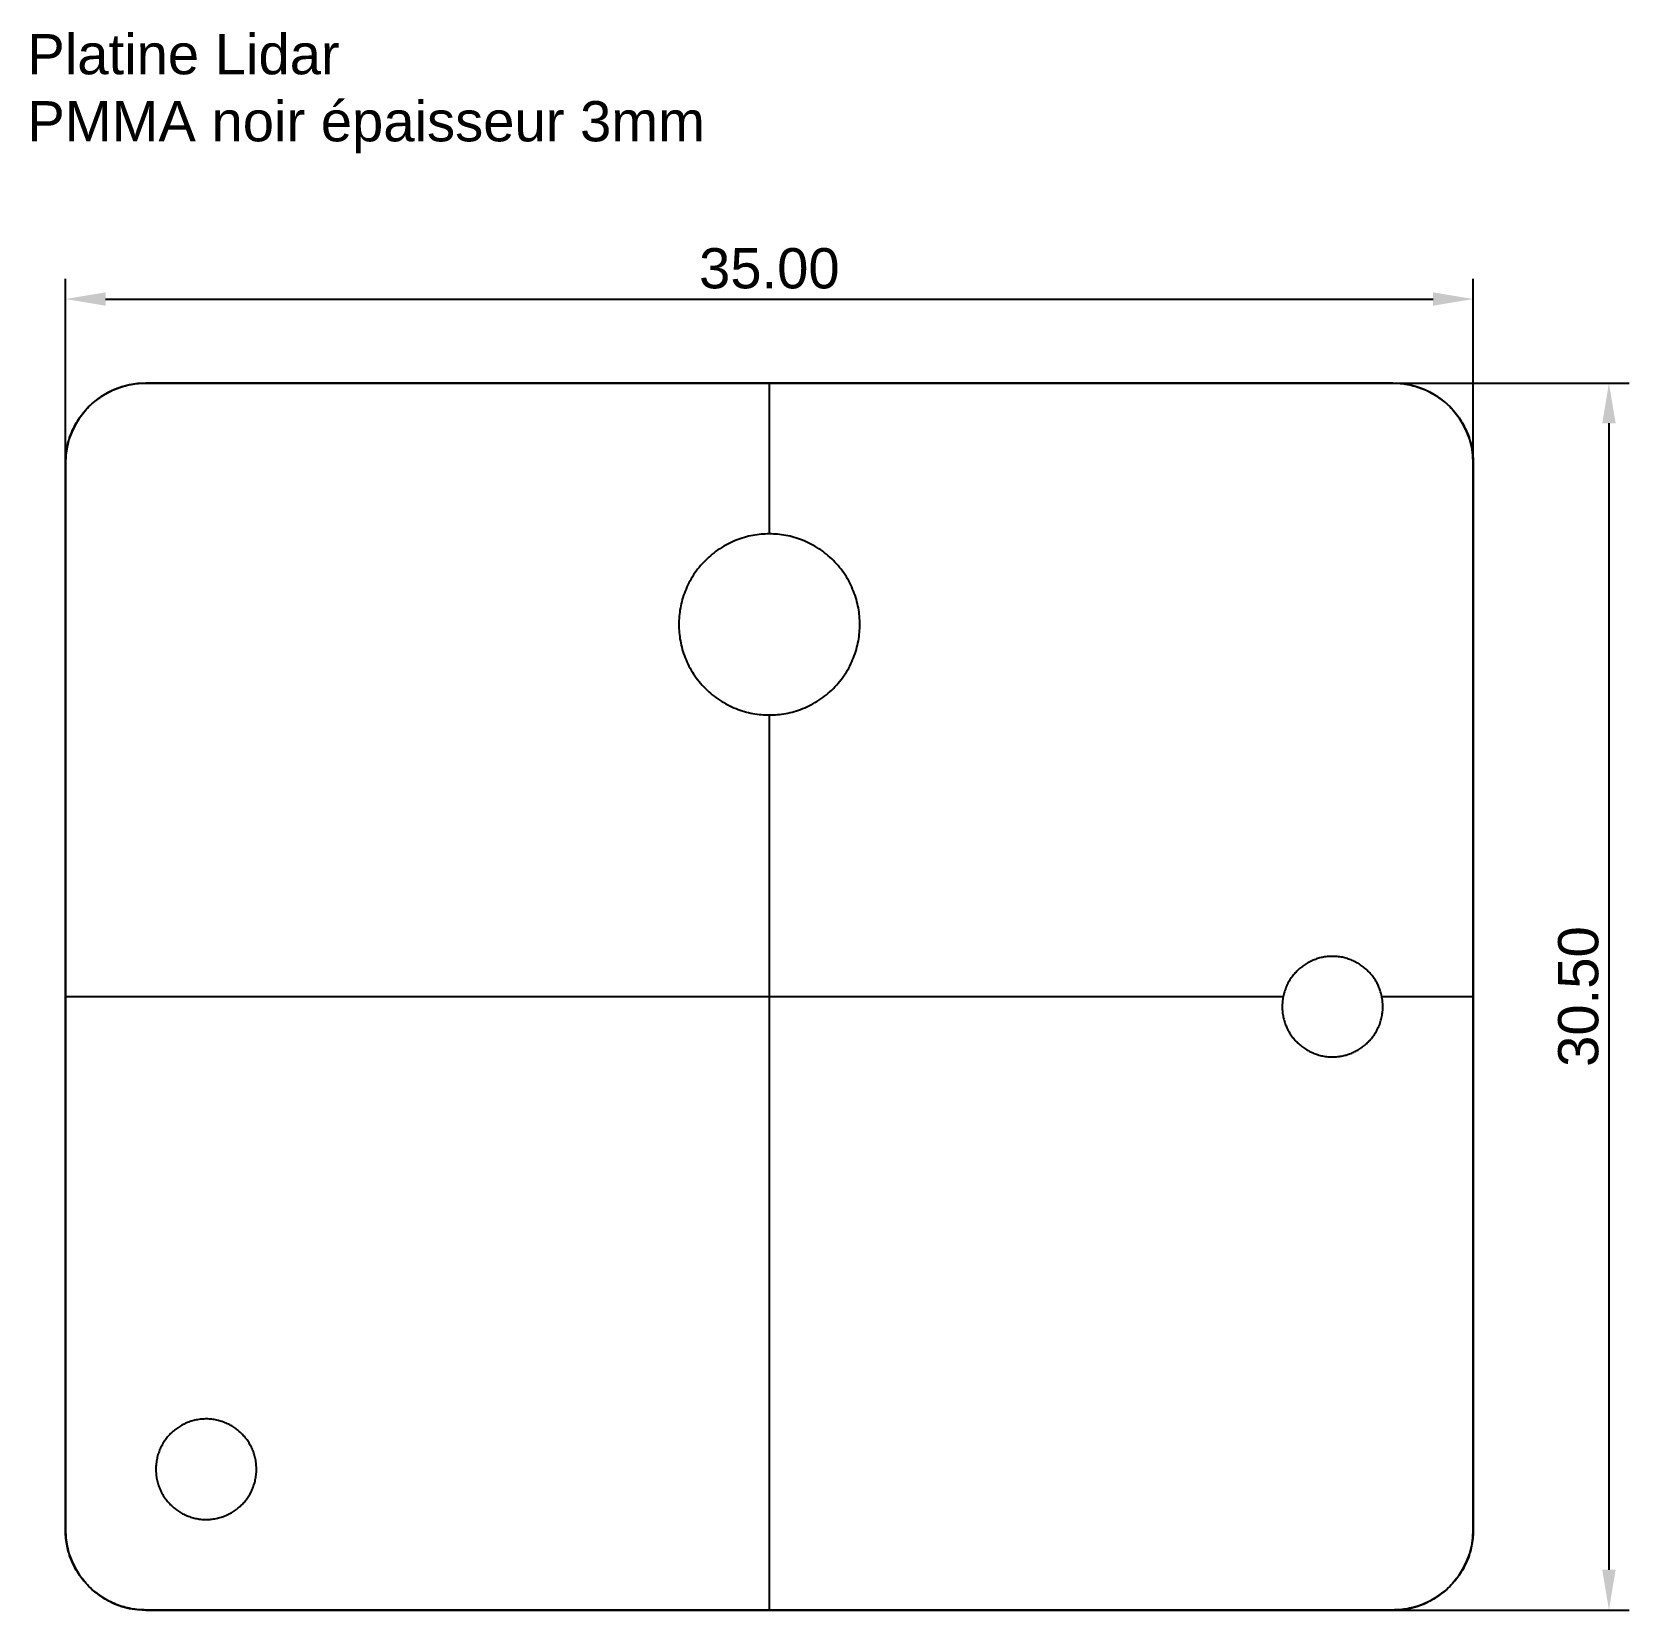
# Model space of a CAD drawing. Header units: millimetres. Extents: x -2177.2 to -2137.5, y -14.9 to 24.4.
import ezdxf

# ---------------------------------------------------------------- set-up
doc = ezdxf.new("R2010")
doc.units = ezdxf.units.MM
doc.layers.add('Platine', color=178, linetype='Continuous', true_color=0x000000)
doc.styles.add('Helvetica Neue Regular', font='HelveticaNeue.ttc')
doc.dimstyles.new('Défaut', dxfattribs={"dimtxt": 1, "dimasz": 1, "dimexe": 0.5, "dimexo": 0.5, "dimgap": 0.25, "dimtad": 1, "dimtoh": 1, "dimzin": 1, "dimdsep": 46, "dimtxsty": 'Helvetica Neue Regular', "dimcen": 0.5, "dimazin": 1, "dimtfac": 1, "dimtdec": 4, "dimtix": 1, "dimtofl": 0, "dimtmove": 1, "dimatfit": 3, "dimfxl": 1, "dimtolj": 1, "dimtzin": 1, "dimarcsym": 0})

# ---------------------------------------------------------------- blocks, each defined once
blk = doc.blocks.new('*D1')
at = {"layer": 'Defpoints', "color": 0}
for p in [(-2156.252, 15.641), (-2156.252, -14.859), (-2137.957, -14.859)]:
    blk.add_point(p, dxfattribs=at)
at = {"layer": 'Platine', "color": 0, "lineweight": -2}
for p, q in [((-2155.752, 15.641), (-2137.457, 15.641)), ((-2137.957, 14.641), (-2137.957, -13.859)), ((-2155.752, -14.859), (-2137.457, -14.859))]:
    blk.add_line(p, q, dxfattribs=at)
at = {"layer": 'Platine', "color": 0}
for points in [[(-2137.79, 14.641), (-2138.123, 14.641), (-2137.957, 15.641)], [(-2138.123, -13.859), (-2137.79, -13.859), (-2137.957, -14.859)]]:
    blk.add_solid(points, dxfattribs=at)
at = {"layer": 'Platine', "color": 0, "insert": (-2138.714, 0.391), "char_height": 1, "attachment_point": 5, "rotation": 90, "style": 'Helvetica Neue Regular'}
blk.add_mtext('\\A1;30.50', dxfattribs=at)
blk = doc.blocks.new('*D2')
at = {"layer": 'Defpoints', "color": 0}
for p in [(-2141.328, 17.73), (-2176.328, 1.27), (-2141.328, 1.27)]:
    blk.add_point(p, dxfattribs=at)
at = {"layer": 'Platine', "color": 0, "lineweight": -2}
for p, q in [((-2176.328, 1.77), (-2176.328, 18.23)), ((-2141.328, 1.77), (-2141.328, 18.23)), ((-2175.328, 17.73), (-2142.328, 17.73))]:
    blk.add_line(p, q, dxfattribs=at)
at = {"layer": 'Platine', "color": 0}
for points in [[(-2175.328, 17.897), (-2175.328, 17.564), (-2176.328, 17.73)], [(-2142.328, 17.564), (-2142.328, 17.897), (-2141.328, 17.73)]]:
    blk.add_solid(points, dxfattribs=at)
at = {"layer": 'Platine', "color": 0, "insert": (-2158.828, 18.488), "char_height": 1, "attachment_point": 5, "style": 'Helvetica Neue Regular'}
blk.add_mtext('\\A1;35.00', dxfattribs=at)

msp = doc.modelspace()

# ---------------------------------------------------------------- linework, layer by layer
at = {"layer": 'Platine'}
for p, q in [((-2174.328, 15.641, 406.819), (-2143.328, 15.641, 406.819)), ((-2158.828, 11.891, 405.319), (-2158.828, 15.641, 405.319)), ((-2158.828, 15.641, 405.319), (-2158.828, 15.641, 408.319)), ((-2158.828, 11.891, 408.319), (-2158.828, 15.641, 408.319)), ((-2176.328, -12.859, 406.819), (-2176.328, 13.641, 406.819)), ((-2141.328, 13.641, 406.819), (-2141.328, -12.859, 406.819)), ((-2158.828, -14.859, 405.319), (-2158.828, 7.391, 405.319)), ((-2158.828, -14.859, 408.319), (-2158.828, 7.391, 408.319)), ((-2176.328, 0.391, 405.319), (-2146.053, 0.391, 405.319)), ((-2176.328, 0.391, 405.319), (-2176.328, 0.391, 408.319)), ((-2176.328, 0.391, 408.319), (-2146.053, 0.391, 408.319)), ((-2143.604, 0.391, 405.319), (-2141.328, 0.391, 405.319)), ((-2143.604, 0.391, 408.319), (-2141.328, 0.391, 408.319)), ((-2141.328, 0.391, 405.319), (-2141.328, 0.391, 408.319)), ((-2143.328, -14.859, 406.819), (-2174.328, -14.859, 406.819)), ((-2158.828, -14.859, 405.319), (-2158.828, -14.859, 408.319))]:
    msp.add_line(p, q, dxfattribs=at)
for centre, start, end in [((-2174.328, 13.641, 405.319), 90, 180), ((-2174.328, 13.641, 408.319), 90, 180), ((-2143.328, 13.641, 405.319), 360, 90), ((-2143.328, 13.641, 408.319), 360, 90), ((-2174.328, -12.859, 405.319), 180, 270), ((-2174.328, -12.859, 408.319), 180, 270), ((-2143.328, -12.859, 405.319), 270, 0), ((-2143.328, -12.859, 408.319), 270, 0)]:
    msp.add_arc(centre, 2, start, end, dxfattribs=at)
for points in [[(-2176.328, 13.641, 406.819), (-2176.328, 15.641, 406.819), (-2174.328, 15.641, 406.819)], [(-2143.328, 15.641, 406.819), (-2141.328, 15.641, 406.819), (-2141.328, 13.641, 406.819)], [(-2174.328, -14.859, 406.819), (-2176.328, -14.859, 406.819), (-2176.328, -12.859, 406.819)], [(-2141.328, -12.859, 406.819), (-2141.328, -14.859, 406.819), (-2143.328, -14.859, 406.819)]]:
    msp.add_rational_spline(points, [1, 0.707106781187, 1], degree=2, dxfattribs=at)
for points in [[(-2143.328, 15.641, 405.319), (-2158.828, 15.641, 405.319), (-2174.328, 15.641, 405.319)], [(-2143.328, 15.641, 408.319), (-2158.828, 15.641, 408.319), (-2174.328, 15.641, 408.319)], [(-2174.328, 15.641, 408.319), (-2174.328, 15.641, 406.819), (-2174.328, 15.641, 405.319)], [(-2143.328, 15.641, 408.319), (-2143.328, 15.641, 406.819), (-2143.328, 15.641, 405.319)], [(-2175.743, 15.055, 405.319), (-2175.743, 15.055, 406.819), (-2175.743, 15.055, 408.319)], [(-2141.914, 15.055, 405.319), (-2141.914, 15.055, 406.819), (-2141.914, 15.055, 408.319)], [(-2176.328, 13.641, 405.319), (-2176.328, 0.391, 405.319), (-2176.328, -12.859, 405.319)], [(-2176.328, 13.641, 408.319), (-2176.328, 13.641, 406.819), (-2176.328, 13.641, 405.319)], [(-2176.328, 13.641, 408.319), (-2176.328, 0.391, 408.319), (-2176.328, -12.859, 408.319)], [(-2141.328, -12.859, 405.319), (-2141.328, 0.391, 405.319), (-2141.328, 13.641, 405.319)], [(-2141.328, -12.859, 408.319), (-2141.328, 0.391, 408.319), (-2141.328, 13.641, 408.319)], [(-2141.328, 13.641, 408.319), (-2141.328, 13.641, 406.819), (-2141.328, 13.641, 405.319)], [(-2158.828, 11.891, 408.319), (-2158.828, 11.891, 406.819), (-2158.828, 11.891, 405.319)], [(-2161.078, 9.641, 408.319), (-2161.078, 9.641, 406.819), (-2161.078, 9.641, 405.319)], [(-2156.578, 9.641, 408.319), (-2156.578, 9.641, 406.819), (-2156.578, 9.641, 405.319)], [(-2158.828, 7.391, 408.319), (-2158.828, 7.391, 406.819), (-2158.828, 7.391, 405.319)], [(-2145.41, 1.247, 408.319), (-2145.41, 1.247, 406.819), (-2145.41, 1.247, 405.319)], [(-2143.722, 0.722, 408.319), (-2143.722, 0.722, 406.819), (-2143.722, 0.722, 405.319)], [(-2145.935, -0.441, 408.319), (-2145.935, -0.441, 406.819), (-2145.935, -0.441, 405.319)], [(-2144.247, -0.966, 408.319), (-2144.247, -0.966, 406.819), (-2144.247, -0.966, 405.319)], [(-2173.75, -10.515, 408.319), (-2173.75, -10.515, 406.819), (-2173.75, -10.515, 405.319)], [(-2171.984, -10.437, 408.319), (-2171.984, -10.437, 406.819), (-2171.984, -10.437, 405.319)], [(-2173.672, -12.281, 408.319), (-2173.672, -12.281, 406.819), (-2173.672, -12.281, 405.319)], [(-2171.906, -12.203, 408.319), (-2171.906, -12.203, 406.819), (-2171.906, -12.203, 405.319)], [(-2176.328, -12.859, 405.319), (-2176.328, -12.859, 406.819), (-2176.328, -12.859, 408.319)], [(-2141.328, -12.859, 408.319), (-2141.328, -12.859, 406.819), (-2141.328, -12.859, 405.319)], [(-2175.743, -14.274, 405.319), (-2175.743, -14.274, 406.819), (-2175.743, -14.274, 408.319)], [(-2141.914, -14.274, 405.319), (-2141.914, -14.274, 406.819), (-2141.914, -14.274, 408.319)], [(-2174.328, -14.859, 405.319), (-2158.828, -14.859, 405.319), (-2143.328, -14.859, 405.319)], [(-2174.328, -14.859, 408.319), (-2174.328, -14.859, 406.819), (-2174.328, -14.859, 405.319)], [(-2174.328, -14.859, 408.319), (-2158.828, -14.859, 408.319), (-2143.328, -14.859, 408.319)], [(-2143.328, -14.859, 408.319), (-2143.328, -14.859, 406.819), (-2143.328, -14.859, 405.319)]]:
    msp.add_open_spline(points, degree=2, dxfattribs=at)
for points, knots in [([(-2156.578, 9.641, 405.319), (-2156.578, 7.391, 405.319), (-2158.828, 7.391, 405.319), (-2161.078, 7.391, 405.319), (-2161.078, 9.641, 405.319), (-2161.078, 11.891, 405.319), (-2158.828, 11.891, 405.319), (-2156.578, 11.891, 405.319), (-2156.578, 9.641, 405.319)], [0, 0, 0, 3.534292, 3.534292, 7.068583, 7.068583, 10.602875, 10.602875, 14.137167, 14.137167, 14.137167]), ([(-2156.578, 9.641, 408.319), (-2156.578, 7.391, 408.319), (-2158.828, 7.391, 408.319), (-2161.078, 7.391, 408.319), (-2161.078, 9.641, 408.319), (-2161.078, 11.891, 408.319), (-2158.828, 11.891, 408.319), (-2156.578, 11.891, 408.319), (-2156.578, 9.641, 408.319)], [0, 0, 0, 3.534292, 3.534292, 7.068583, 7.068583, 10.602875, 10.602875, 14.137167, 14.137167, 14.137167]), ([(-2156.578, 9.641, 406.819), (-2156.578, 7.391, 406.819), (-2158.828, 7.391, 406.819), (-2161.078, 7.391, 406.819), (-2161.078, 9.641, 406.819), (-2161.078, 11.891, 406.819), (-2158.828, 11.891, 406.819), (-2156.578, 11.891, 406.819), (-2156.578, 9.641, 406.819)], [0, 0, 0, 3.534292, 3.534292, 7.068583, 7.068583, 10.602875, 10.602875, 14.137167, 14.137167, 14.137167]), ([(-2143.722, 0.722, 408.319), (-2143.14, -0.384, 408.319), (-2144.247, -0.966, 408.319), (-2145.353, -1.548, 408.319), (-2145.935, -0.441, 408.319), (-2146.516, 0.665, 408.319), (-2145.41, 1.247, 408.319), (-2144.304, 1.829, 408.319), (-2143.722, 0.722, 408.319)], [0, 0, 0, 1.963495, 1.963495, 3.926991, 3.926991, 5.890486, 5.890486, 7.853982, 7.853982, 7.853982]), ([(-2143.722, 0.722, 405.319), (-2143.14, -0.384, 405.319), (-2144.247, -0.966, 405.319), (-2145.353, -1.548, 405.319), (-2145.935, -0.441, 405.319), (-2146.516, 0.665, 405.319), (-2145.41, 1.247, 405.319), (-2144.304, 1.829, 405.319), (-2143.722, 0.722, 405.319)], [0, 0, 0, 1.963495, 1.963495, 3.926991, 3.926991, 5.890486, 5.890486, 7.853982, 7.853982, 7.853982]), ([(-2143.722, 0.722, 406.819), (-2143.14, -0.384, 406.819), (-2144.247, -0.966, 406.819), (-2145.353, -1.548, 406.819), (-2145.935, -0.441, 406.819), (-2146.516, 0.665, 406.819), (-2145.41, 1.247, 406.819), (-2144.304, 1.829, 406.819), (-2143.722, 0.722, 406.819)], [0, 0, 0, 1.963495, 1.963495, 3.926991, 3.926991, 5.890486, 5.890486, 7.853982, 7.853982, 7.853982]), ([(-2171.984, -10.437, 408.319), (-2171.062, -11.281, 408.319), (-2171.906, -12.203, 408.319), (-2172.75, -13.125, 408.319), (-2173.672, -12.281, 408.319), (-2174.594, -11.438, 408.319), (-2173.75, -10.515, 408.319), (-2172.906, -9.593, 408.319), (-2171.984, -10.437, 408.319)], [0, 0, 0, 1.963495, 1.963495, 3.926991, 3.926991, 5.890486, 5.890486, 7.853982, 7.853982, 7.853982]), ([(-2171.984, -10.437, 405.319), (-2171.062, -11.281, 405.319), (-2171.906, -12.203, 405.319), (-2172.75, -13.125, 405.319), (-2173.672, -12.281, 405.319), (-2174.594, -11.438, 405.319), (-2173.75, -10.515, 405.319), (-2172.906, -9.593, 405.319), (-2171.984, -10.437, 405.319)], [0, 0, 0, 1.963495, 1.963495, 3.926991, 3.926991, 5.890486, 5.890486, 7.853982, 7.853982, 7.853982]), ([(-2171.984, -10.437, 406.819), (-2171.062, -11.281, 406.819), (-2171.906, -12.203, 406.819), (-2172.75, -13.125, 406.819), (-2173.672, -12.281, 406.819), (-2174.594, -11.438, 406.819), (-2173.75, -10.515, 406.819), (-2172.906, -9.593, 406.819), (-2171.984, -10.437, 406.819)], [0, 0, 0, 1.963495, 1.963495, 3.926991, 3.926991, 5.890486, 5.890486, 7.853982, 7.853982, 7.853982])]:
    msp.add_rational_spline(points, [1, 0.707106781187, 1, 0.707106781187, 1, 0.707106781187, 1, 0.707106781187, 1], degree=2, knots=knots, dxfattribs=at)

# ---------------------------------------------------------------- texts
at = {"layer": 'Platine', "insert": (-2177.274, 21.348), "char_height": 1, "width": 35.7377, "attachment_point": 7, "style": 'Helvetica Neue Regular'}
msp.add_mtext('{\\fHelvetica Neue;Platine Lidar}\\P{\\fHelvetica Neue;PMMA noir épaisseur 3mm}', dxfattribs=at)

# ---------------------------------------------------------------- dimensions: what is measured, and where the dimension line sits
at = {"layer": 'Platine'}
dim = msp.add_linear_dim(base=(-2141.328, 17.73, 408.319), p1=(-2176.328, 1.27, 408.319), p2=(-2141.328, 1.27, 408.319), dimstyle='Défaut', override={"dimtxt": 1, "dimasz": 1, "dimexe": 0.5, "dimexo": 0.5, "dimgap": 0.25, "dimtad": 1, "dimtih": 0, "dimtoh": 0, "dimdec": 2, "dimzin": 1, "dimtxsty": 'Helvetica Neue Regular', "dimsah": 0, "dimcen": 0.5, "dimadec": 2, "dimazin": 1, "dimtix": 0, "dimtmove": 0, "dimtzin": 1}, dxfattribs=at)
dim.commit()
dim.dimension.update_dxf_attribs({"geometry": '*D2', "text_midpoint": (-2158.828, 18.488, 408.319)})
dim = msp.add_linear_dim(base=(-2137.957, -14.859, 408.319), p1=(-2156.252, 15.641, 408.319), p2=(-2156.252, -14.859, 408.319), angle=90, dimstyle='Défaut', override={"dimtxt": 1, "dimasz": 1, "dimexe": 0.5, "dimexo": 0.5, "dimgap": 0.25, "dimtad": 1, "dimtih": 0, "dimtoh": 0, "dimdec": 2, "dimzin": 1, "dimtxsty": 'Helvetica Neue Regular', "dimsah": 0, "dimcen": 0.5, "dimadec": 2, "dimazin": 1, "dimtix": 0, "dimtmove": 0, "dimtzin": 1}, dxfattribs=at)
dim.commit()
dim.dimension.update_dxf_attribs({"geometry": '*D1', "text_midpoint": (-2138.714, 0.391, 408.319)})

doc.saveas('drawing.dxf')
